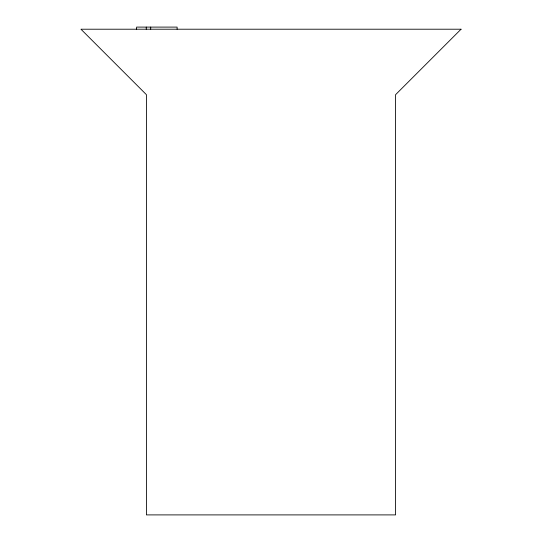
<?xml version="1.0" encoding="UTF-8"?>
<svg xmlns="http://www.w3.org/2000/svg" width="542" height="542" viewBox="0 0 542 542"><rect width="100%" height="100%" fill="white"/><g stroke="black" fill="none" stroke-linecap="round" stroke-linejoin="round"><path stroke-width="0.81" d="M177.112 29.214L177.112 27.1L136.591 27.1L136.591 29.214M150.703 27.1L150.703 29.214M146.252 27.1L146.252 29.214M461.052 29.214L395.592 94.674L395.592 514.9L146.408 514.9L146.408 94.674L80.948 29.214L461.052 29.214"/></g></svg>
